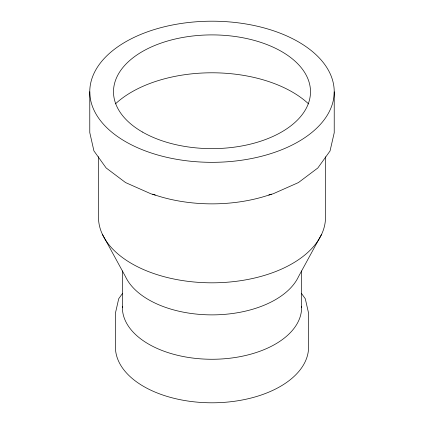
<?xml version="1.0" encoding="UTF-8"?>
<svg xmlns="http://www.w3.org/2000/svg" width="424" height="424" viewBox="0 0 424 424"><rect width="100%" height="100%" fill="white"/><g stroke="black" fill="none" stroke-linecap="round" stroke-linejoin="round"><path stroke-width="0.64" d="M122.388 307.533L122.388 270.973M301.612 307.533L301.612 270.973M321.615 234.297L298.56 276.533A89.612 51.739 0 0 1 212 314.878A89.612 51.739 0 0 1 125.44 276.533L102.332 234.196M122.568 293.36L118.709 298.74L115.418 313.177L115.418 347.039A96.582 55.761 0 0 0 212 402.8A96.582 55.761 0 0 0 308.582 347.039L308.582 313.177L305.291 298.74L301.432 293.36M268.8 195.067L273.162 193.779L298.427 182.58L317.82 167.994L330.031 151.002L334.223 132.749L334.223 91.833A122.223 70.564 0 0 0 150.986 30.618A122.223 70.564 0 0 0 150.79 152.841A122.223 70.564 0 0 0 334.223 91.833M155.29 195.098L150.939 193.81L125.573 182.58L106.122 167.936L93.916 150.891L89.777 132.617L89.777 91.701M325.51 156.811L325.51 217.348A113.51 65.535 0 0 1 211.894 282.819A113.51 65.535 0 0 1 98.49 217.221L98.49 156.689M271.392 194.176A113.51 65.535 0 0 1 152.688 194.203M115.45 103.864A113.51 65.535 0 0 1 308.598 103.912M301.586 306.25A89.612 51.739 0 0 1 212 359.266A89.612 51.739 0 0 1 122.414 306.25M142.416 132.018A98.501 56.869 0 0 0 307.167 106.429A98.501 56.869 0 0 0 186.417 36.851A98.501 56.869 0 0 0 142.416 132.018"/></g></svg>
